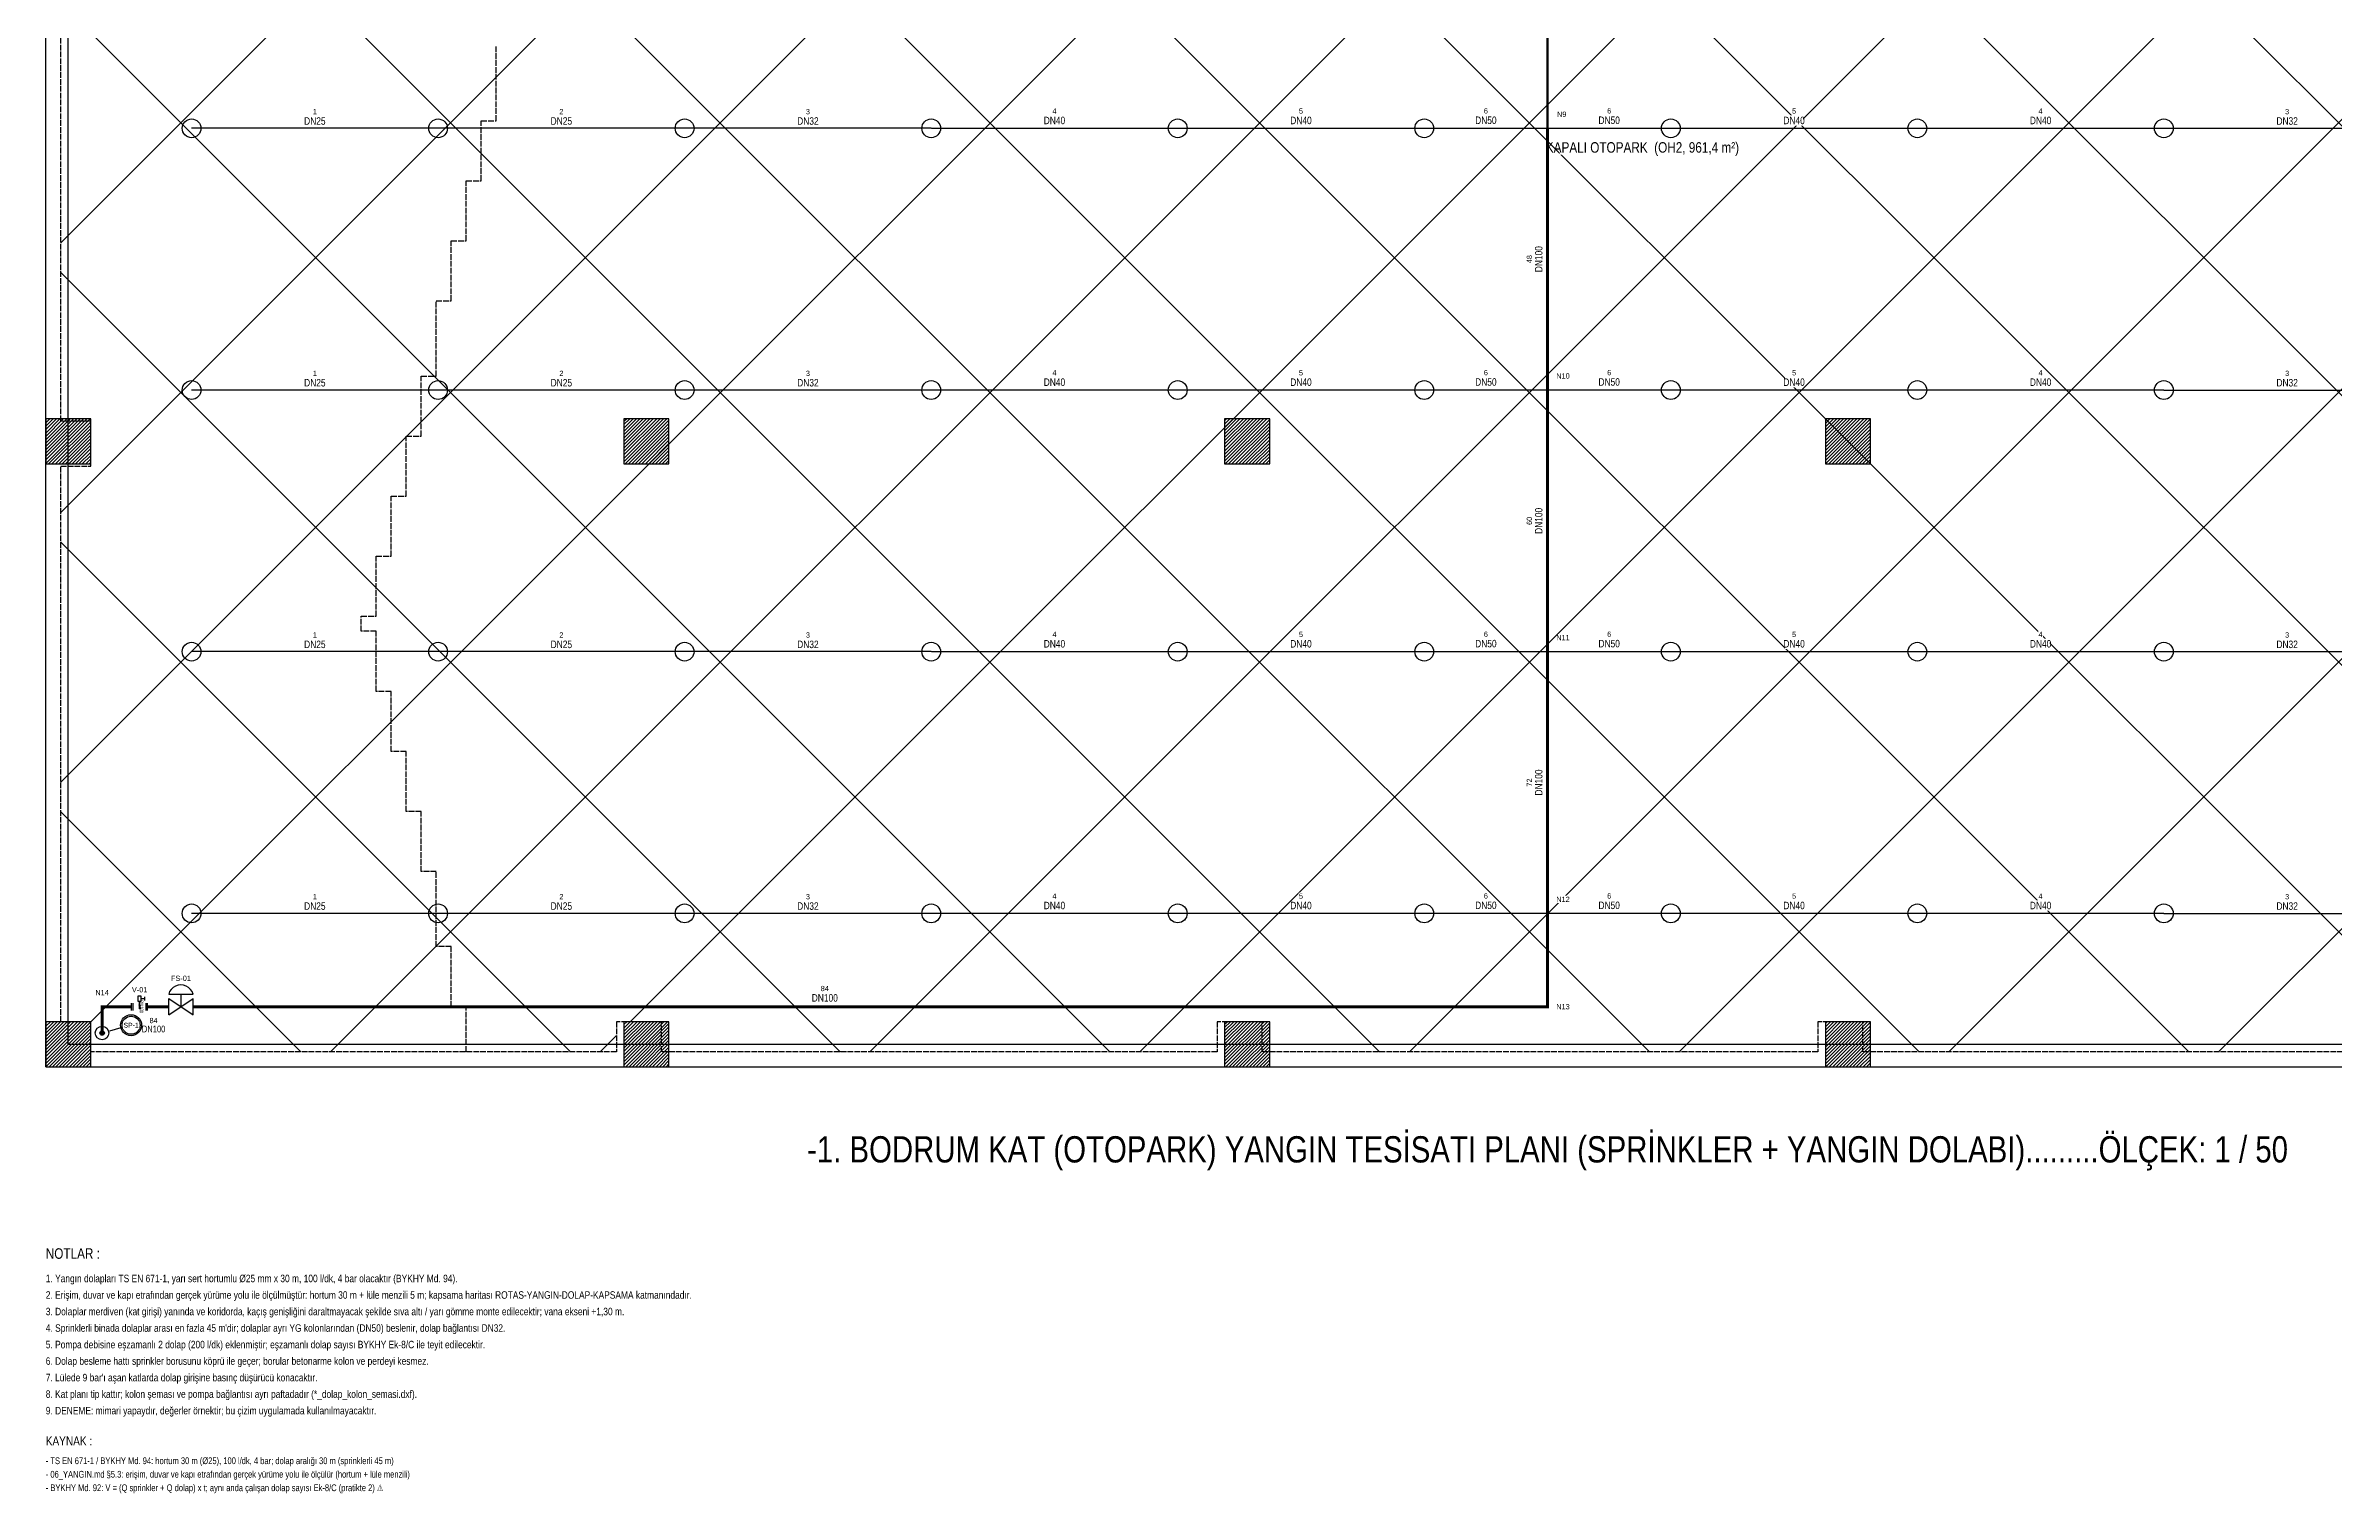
# Model space of a CAD drawing. Header units: centimetres. Extents: x 0 to 9130, y -568 to 3288.
# Drawn here: x 0 to 3048, y -568 to 1360 of the extents above; entities that cross this region are included whole.
import ezdxf
from ezdxf.enums import TextEntityAlignment as Align

# ---------------------------------------------------------------- set-up
doc = ezdxf.new("R2010")
doc.units = ezdxf.units.CM
doc.linetypes.add('DASHED', pattern=[1.524, 1.27, -0.254])
for name, color, linetype in [('MTY-VANA', 1, 'Continuous'), ('ROTAS-MIMARI-DUVAR', 8, 'Continuous'), ('ROTAS-MIMARI-KOLON', 8, 'Continuous'), ('ROTAS-MIMARI-KOLON-TARAMA', 9, 'Continuous'), ('ROTAS-MIMARI-MAHAL', 7, 'Continuous'), ('ROTAS-YANGIN-BASLIK', 7, 'Continuous'), ('ROTAS-YANGIN-DOLAP-ERISIM', 3, 'DASHED'), ('ROTAS-YANGIN-DOLAP-KAPSAMA', 3, 'Continuous'), ('ROTAS-YANGIN-DUGUM', 3, 'Continuous'), ('ROTAS-YANGIN-KOLON', 6, 'Continuous'), ('ROTAS-YANGIN-NOT', 1, 'Continuous'), ('ROTAS-YANGIN-SPR-BORU', 140, 'Continuous'), ('ROTAS-YANGIN-SPR-CAP', 141, 'Continuous'), ('ROTAS-YANGIN-SPRINKLER', 15, 'Continuous'), ('ROTAS-YANGIN-VANA', 1, 'Continuous')]:
    doc.layers.add(name, color=color, linetype=linetype)
doc.styles.add('CAP', font='wturkce.SHX', dxfattribs={"width": 0.65})
doc.styles.add('ROTAS', font='arial.ttf')

# ---------------------------------------------------------------- blocks, each defined once
blk = doc.blocks.new('ROTAS-SPR-DIK')
blk.add_circle((0, 0), 12.5)
blk = doc.blocks.new('MTY-IZLENEBILIR KELEBEK VANA')
at = {"layer": 'MTY-VANA', "linetype": 'Continuous'}
for p, q in [((-10.7, -5.1), (-10.7, 4.9)), ((-10.7, -5.1), (-10.7, 4.9)), ((-10.7, -5.1), (-10.7, 4.9)), ((-10.7, -5.1), (-10.7, 4.9)), ((-8.7, -5.1), (-8.7, 4.9)), ((-8.7, -5.1), (-8.7, 4.9)), ((-8.7, -5.1), (-8.7, 4.9)), ((-8.7, -5.1), (-8.7, 4.9)), ((0, 0), (0, 7.4)), ((0, 0), (0, 7.4)), ((0, 0), (0, 7.4)), ((0, 0), (0, 7.4)), ((8.7, -5.1), (8.7, 4.9)), ((8.7, -5.1), (8.7, 4.9)), ((8.7, -5.1), (8.7, 4.9)), ((8.7, -5.1), (8.7, 4.9)), ((10.7, -5.1), (10.7, 4.9)), ((10.7, -5.1), (10.7, 4.9)), ((10.7, -5.1), (10.7, 4.9)), ((10.7, -5.1), (10.7, 4.9))]:
    blk.add_line(p, q, dxfattribs=at)
at = {"layer": 'MTY-VANA'}
for p, q in [((-1.2, 3.1), (1.2, -3.1)), ((-1.2, 3.1), (1.2, -3.1)), ((-1.2, 3.1), (1.2, -3.1)), ((7, 10.6), (2.2, 10.6)), ((7, 10.6), (2.2, 10.6)), ((7, 10.6), (2.2, 10.6)), ((7, 10.6), (2.2, 10.6)), ((7, 8.2), (7, 13.1)), ((7, 8.2), (7, 13.1)), ((7, 8.2), (7, 13.1)), ((7, 8.2), (7, 13.1))]:
    blk.add_line(p, q, dxfattribs=at)
blk.add_lwpolyline([(-2.2, 13.9), (-2.2, 7.4), (2.2, 7.4), (2.2, 13.9)], close=True, dxfattribs=at)
blk.add_lwpolyline([(-2.2, 13.9), (-2.2, 7.4), (2.2, 7.4), (2.2, 13.9)], close=True, dxfattribs=at)
blk.add_lwpolyline([(-2.2, 13.9), (-2.2, 7.4), (2.2, 7.4), (2.2, 13.9)], close=True, dxfattribs=at)
blk.add_lwpolyline([(-2.2, 13.9), (-2.2, 7.4), (2.2, 7.4), (2.2, 13.9)], close=True, dxfattribs=at)
at = {"layer": 'MTY-VANA', "linetype": 'Continuous'}
blk.add_trace([(-1.2, 3.1), (1.2, 3.1), (-1.2, -3.1), (1.2, -3.1)], dxfattribs=at)
blk.add_trace([(-1.2, 3.1), (1.2, 3.1), (-1.2, -3.1), (1.2, -3.1)], dxfattribs=at)
blk.add_trace([(-1.2, 3.1), (1.2, 3.1), (-1.2, -3.1), (1.2, -3.1)], dxfattribs=at)
blk.add_trace([(-1.2, 3.1), (1.2, 3.1), (-1.2, -3.1), (1.2, -3.1)], dxfattribs=at)
at = {"layer": 'MTY-VANA', "style": 'CAP', "width": 0.65}
blk.add_attdef('CAP', text='', height=5, rotation=270, dxfattribs=at).set_placement((0, 0), align=Align.CENTER)
blk = doc.blocks.new('ROTAS-AKIS-ANAHTARI')
for p, q in [((-16.3, 16.7), (16.2, 16.7)), ((-16.2, -11), (-16.2, 11)), ((-16.2, 11), (16.3, -11)), ((-16.2, -11), (16.3, 11)), ((0.1, 0), (0.1, 16.7)), ((16.3, -11), (16.3, 11))]:
    blk.add_line(p, q)
blk.add_lwpolyline([(16.2, 16.7), (14.8, 20.1), (12.8, 23.1), (10.1, 25.6), (7, 27.5), (3.5, 28.6), (-0.1, 29), (-3.7, 28.6), (-7.2, 27.5), (-10.3, 25.6), (-12.9, 23.1), (-15, 20.1), (-16.3, 16.7)])
blk = doc.blocks.new('ROTAS-SPR-KOLON')
blk.add_hatch(color=7).paths.add_polyline_path([(3, 0), (2.8, 1.1), (2.1, 2.1), (1.1, 2.8), (0, 3), (-1.1, 2.8), (-2.1, 2.1), (-2.8, 1.1), (-3, 0), (-2.8, -1.1), (-2.1, -2.1), (-1.1, -2.8), (0, -3), (1.1, -2.8), (2.1, -2.1), (2.8, -1.1)])
for radius in [9, 3]:
    blk.add_circle((0, 0), radius)

msp = doc.modelspace()

# ---------------------------------------------------------------- hatches: boundary and pattern name
at = {"layer": 'ROTAS-MIMARI-KOLON-TARAMA'}
h = msp.add_hatch(dxfattribs=at)
h.set_pattern_fill('ANSI31')
h.paths.add_polyline_path([(0, 803), (60, 803), (60, 863), (0, 863)])
h = msp.add_hatch(dxfattribs=at)
h.set_pattern_fill('ANSI31')
h.paths.add_polyline_path([(770, 803), (830, 803), (830, 863), (770, 863)])
h = msp.add_hatch(dxfattribs=at)
h.set_pattern_fill('ANSI31')
h.paths.add_polyline_path([(1570, 803), (1630, 803), (1630, 863), (1570, 863)])
h = msp.add_hatch(dxfattribs=at)
h.set_pattern_fill('ANSI31')
h.paths.add_polyline_path([(2370, 803), (2430, 803), (2430, 863), (2370, 863)])
h = msp.add_hatch(dxfattribs=at)
h.set_pattern_fill('ANSI31')
h.paths.add_polyline_path([(0, 0), (60, 0), (60, 60), (0, 60)])
h = msp.add_hatch(dxfattribs=at)
h.set_pattern_fill('ANSI31')
h.paths.add_polyline_path([(770, 0), (830, 0), (830, 60), (770, 60)])
h = msp.add_hatch(dxfattribs=at)
h.set_pattern_fill('ANSI31')
h.paths.add_polyline_path([(1570, 0), (1630, 0), (1630, 60), (1570, 60)])
h = msp.add_hatch(dxfattribs=at)
h.set_pattern_fill('ANSI31')
h.paths.add_polyline_path([(2370, 0), (2430, 0), (2430, 60), (2370, 60)])
at = {"layer": 'ROTAS-YANGIN-DOLAP-KAPSAMA'}
h = msp.add_hatch(dxfattribs=at)
h.set_pattern_fill('ANSI37', scale=80)
h.paths.add_polyline_path([(20, 860), (20, 1640), (60, 1640), (60, 1700), (20, 1700), (20, 2440), (60, 2440), (60, 2460), (760, 2460), (760, 2440), (820, 2440), (820, 2460), (1560, 2460), (1560, 2440), (1620, 2440), (1620, 2460), (2360, 2460), (2360, 2440), (2420, 2440), (2420, 2460), (3160, 2460), (3160, 2440), (3220, 2440), (3220, 2460), (3940, 2460), (3940, 2440), (3960, 2440), (3960, 1700), (3940, 1700), (3940, 1640), (3960, 1640), (3960, 860), (3940, 860), (3940, 800), (3960, 800), (3960, 60), (3940, 60), (3940, 20), (3220, 20), (3220, 60), (3160, 60), (3160, 20), (2420, 20), (2420, 60), (2360, 60), (2360, 20), (1620, 20), (1620, 60), (1560, 60), (1560, 20), (820, 20), (820, 60), (760, 60), (760, 20), (60, 20), (60, 60), (20, 60), (20, 800), (60, 800), (60, 860)])
h.paths.add_polyline_path([(1560, 1700), (1560, 1640), (1620, 1640), (1620, 1700)], flags=0)
h.paths.add_polyline_path([(1620, 860), (1560, 860), (1560, 800), (1620, 800)], flags=0)
h.paths.add_polyline_path([(760, 1700), (760, 1640), (820, 1640), (820, 1700)], flags=0)
h.paths.add_polyline_path([(760, 860), (760, 800), (820, 800), (820, 860)], flags=0)
h.paths.add_polyline_path([(2360, 800), (2420, 800), (2420, 860), (2360, 860)], flags=0)
h.paths.add_polyline_path([(2360, 1640), (2420, 1640), (2420, 1700), (2360, 1700)], flags=0)
h.paths.add_polyline_path([(3220, 800), (3220, 860), (3160, 860), (3160, 800)], flags=0)
h.paths.add_polyline_path([(3160, 1640), (3220, 1640), (3220, 1700), (3160, 1700)], flags=0)

# ---------------------------------------------------------------- linework, layer by layer
at = {"layer": 'ROTAS-MIMARI-DUVAR'}
for p, q in [((0, 0), (0, 2500)), ((30, 30), (30, 2470)), ((0, 0), (4000, 0)), ((30, 30), (3970, 30))]:
    msp.add_line(p, q, dxfattribs=at)
at = {"layer": 'ROTAS-MIMARI-KOLON'}
for points in [[(0, 803), (60, 803), (60, 863), (0, 863)], [(770, 803), (830, 803), (830, 863), (770, 863)], [(1570, 803), (1630, 803), (1630, 863), (1570, 863)], [(2370, 803), (2430, 803), (2430, 863), (2370, 863)], [(0, 0), (60, 0), (60, 60), (0, 60)], [(770, 0), (830, 0), (830, 60), (770, 60)], [(1570, 0), (1630, 0), (1630, 60), (1570, 60)], [(2370, 0), (2430, 0), (2430, 60), (2370, 60)]]:
    msp.add_lwpolyline(points, close=True, dxfattribs=at)
at = {"layer": 'ROTAS-YANGIN-DOLAP-ERISIM', "linetype": 'DASHED', "ltscale": 6}
for points in [[(3160, 20), (2420, 20), (2420, 60), (2360, 60), (2360, 20), (1620, 20), (1620, 60), (1560, 60), (1560, 20), (820, 20), (820, 60), (760, 60), (760, 20), (60, 20), (60, 60), (20, 60), (20, 800), (60, 800), (60, 860), (20, 860), (20, 1640)], [(3160, 20), (2420, 20), (2420, 60), (2360, 60), (2360, 20), (1620, 20), (1620, 60), (1560, 60), (1560, 20), (820, 20), (820, 60), (760, 60), (760, 20), (560, 20), (560, 80), (540, 80), (540, 160), (520, 160), (520, 260), (500, 260), (500, 340), (480, 340), (480, 420), (460, 420), (460, 500), (440, 500), (440, 580), (420, 580), (420, 600), (440, 600), (440, 680), (460, 680), (460, 760), (480, 760), (480, 840), (500, 840), (500, 920), (520, 920), (520, 1020), (540, 1020), (540, 1100), (560, 1100), (560, 1180), (580, 1180), (580, 1260), (600, 1260), (600, 1360)]]:
    msp.add_lwpolyline(points, dxfattribs=at)
at = {"layer": 'ROTAS-YANGIN-KOLON'}
msp.add_line((100.114, 51.729), (84.659, 47.588), dxfattribs=at)
for radius in [14, 12]:
    msp.add_circle((113.637, 55.353), radius, dxfattribs=at)
at = {"layer": 'ROTAS-YANGIN-SPR-BORU'}
for points, const_width in [([(2000, 1250), (2000, 1598.6)], 3), ([(1507.5, 1250), (1179.2, 1250)], 1.5), ([(1835.8, 1250), (1507.5, 1250)], 1.5), ([(2000, 1250), (1835.8, 1250)], 2), ([(2000, 901.4), (2000, 1250)], 4), ([(2000, 1250), (2164.2, 1250)], 2), ([(2164.2, 1250), (2492.5, 1250)], 1.5), ([(2492.5, 1250), (2820.8, 1250)], 1.5), ([(1507.5, 901.4), (1179.2, 901.4)], 1.5), ([(1835.8, 901.4), (1507.5, 901.4)], 1.5), ([(2000, 901.4), (1835.8, 901.4)], 2), ([(2000, 552.9), (2000, 901.4)], 4), ([(2000, 901.4), (2164.2, 901.4)], 2), ([(2164.2, 901.4), (2492.5, 901.4)], 1.5), ([(2492.5, 901.4), (2820.8, 901.4)], 1.5), ([(1507.5, 552.9), (1179.2, 552.9)], 1.5), ([(1835.8, 552.9), (1507.5, 552.9)], 1.5), ([(2000, 552.9), (1835.8, 552.9)], 2), ([(2000, 204.3), (2000, 552.9)], 4), ([(2000, 552.9), (2164.2, 552.9)], 2), ([(2164.2, 552.9), (2492.5, 552.9)], 1.5), ([(2492.5, 552.9), (2820.8, 552.9)], 1.5), ([(196.3, 80), (2000, 80), (2000, 204.3)], 4), ([(1507.5, 204.3), (1179.2, 204.3)], 1.5), ([(1835.8, 204.3), (1507.5, 204.3)], 1.5), ([(2000, 204.3), (1835.8, 204.3)], 2), ([(2000, 204.3), (2164.2, 204.3)], 2), ([(2164.2, 204.3), (2492.5, 204.3)], 1.5), ([(2492.5, 204.3), (2820.8, 204.3)], 1.5), ([(75, 45), (75, 80), (114.3, 80)], 4), ([(135.7, 80), (163.7, 80)], 4)]:
    msp.add_lwpolyline(points, dxfattribs=dict(at, const_width=const_width))
for points in [[(522.5, 1250), (194.2, 1250)], [(850.8, 1250), (522.5, 1250)], [(1179.2, 1250), (850.8, 1250)], [(2820.8, 1250), (3149.2, 1250)], [(522.5, 901.4), (194.2, 901.4)], [(850.8, 901.4), (522.5, 901.4)], [(1179.2, 901.4), (850.8, 901.4)], [(2820.8, 901.4), (3149.2, 901.4)], [(522.5, 552.9), (194.2, 552.9)], [(850.8, 552.9), (522.5, 552.9)], [(1179.2, 552.9), (850.8, 552.9)], [(2820.8, 552.9), (3149.2, 552.9)], [(522.5, 204.3), (194.2, 204.3)], [(850.8, 204.3), (522.5, 204.3)], [(1179.2, 204.3), (850.8, 204.3)], [(2820.8, 204.3), (3149.2, 204.3)]]:
    msp.add_lwpolyline(points, dxfattribs=at)

# ---------------------------------------------------------------- block references
at = {"layer": 'ROTAS-YANGIN-KOLON'}
msp.add_blockref('ROTAS-SPR-KOLON', (75, 45), dxfattribs=at)
at = {"layer": 'ROTAS-YANGIN-SPRINKLER'}
for p in [(194.2, 1250), (522.5, 1250), (850.8, 1250), (1179.2, 1250), (1507.5, 1250), (1835.8, 1250), (2164.2, 1250), (2492.5, 1250), (2820.8, 1250), (194.2, 901.4), (522.5, 901.4), (850.8, 901.4), (1179.2, 901.4), (1507.5, 901.4), (1835.8, 901.4), (2164.2, 901.4), (2492.5, 901.4), (2820.8, 901.4), (194.2, 552.9), (522.5, 552.9), (850.8, 552.9), (1179.2, 552.9), (1507.5, 552.9), (1835.8, 552.9), (2164.2, 552.9), (2492.5, 552.9), (2820.8, 552.9), (194.2, 204.3), (522.5, 204.3), (850.8, 204.3), (1179.2, 204.3), (1507.5, 204.3), (1835.8, 204.3), (2164.2, 204.3), (2492.5, 204.3), (2820.8, 204.3)]:
    msp.add_blockref('ROTAS-SPR-DIK', p, dxfattribs=at)
at = {"layer": 'ROTAS-YANGIN-VANA'}
msp.add_blockref('MTY-IZLENEBILIR KELEBEK VANA', (125, 80), dxfattribs=at).add_auto_attribs({'CAP': 'DN100'})
msp.add_blockref('ROTAS-AKIS-ANAHTARI', (180, 80), dxfattribs=at)

# ---------------------------------------------------------------- texts
at = {"layer": 'ROTAS-YANGIN-BASLIK', "style": 'ROTAS', "width": 0.8}
msp.add_text('-1. BODRUM KAT (OTOPARK) YANGIN TESİSATI PLANI (SPRİNKLER + YANGIN DOLABI).........ÖLÇEK: 1 / 50', height=35, dxfattribs=at).set_placement((2000, -110), align=Align.MIDDLE_CENTER)
at = {"layer": 'ROTAS-YANGIN-NOT', "style": 'ROTAS', "width": 0.8}
for s, height, p in [('NOTLAR :', 14, (0, -260)), ('2. Erişim, duvar ve kapı etrafından gerçek yürüme yolu ile ölçülmüştür: hortum 30 m + lüle menzili 5 m; kapsama haritası ROTAS-YANGIN-DOLAP-KAPSAMA katmanındadır.', 10, (0, -312)), ('1. Yangın dolapları TS EN 671-1, yarı sert hortumlu Ø25 mm x 30 m, 100 l/dk, 4 bar olacaktır (BYKHY Md. 94).', 10, (0, -290)), ('3. Dolaplar merdiven (kat girişi) yanında ve koridorda, kaçış genişliğini daraltmayacak şekilde sıva altı / yarı gömme monte edilecektir; vana ekseni +1,30 m.', 10, (0, -334)), ("4. Sprinklerli binada dolaplar arası en fazla 45 m'dir; dolaplar ayrı YG kolonlarından (DN50) beslenir, dolap bağlantısı DN32.", 10, (0, -356)), ('5. Pompa debisine eşzamanlı 2 dolap (200 l/dk) eklenmiştir; eşzamanlı dolap sayısı BYKHY Ek-8/C ile teyit edilecektir.', 10, (0, -378)), ('6. Dolap besleme hattı sprinkler borusunu köprü ile geçer; borular betonarme kolon ve perdeyi kesmez.', 10, (0, -400)), ("7. Lülede 9 bar'ı aşan katlarda dolap girişine basınç düşürücü konacaktır.", 10, (0, -422)), ('8. Kat planı tip kattır; kolon şeması ve pompa bağlantısı ayrı paftadadır (*_dolap_kolon_semasi.dxf).', 10, (0, -444)), ('9. DENEME: mimari yapaydır, değerler örnektir; bu çizim uygulamada kullanılmayacaktır.', 10, (0, -466)), ('KAYNAK :', 12, (0, -508)), ('- TS EN 671-1 / BYKHY Md. 94: hortum 30 m (Ø25), 100 l/dk, 4 bar; dolap aralığı 30 m (sprinklerli 45 m)', 9, (0, -532)), ('- 06_YANGIN.md §5.3: erişim, duvar ve kapı etrafından gerçek yürüme yolu ile ölçülür (hortum + lüle menzili)', 9, (0, -550)), ('- BYKHY Md. 92: V = (Q sprinkler + Q dolap) x t; aynı anda çalışan dolap sayısı Ek-8/C (pratikte 2) ⚠', 9, (0, -568))]:
    msp.add_text(s, height=height, dxfattribs=at).set_placement(p, align=Align.BOTTOM_LEFT)

# ---------------------------------------------------------------- next in the draw order: wipeouts: each hides what was drawn before it
for points in [[(346.43, 1253), (370.27, 1253), (370.27, 1266.5), (346.43, 1266.5)], [(674.73, 1253), (698.57, 1253), (698.57, 1266.5), (674.73, 1266.5)], [(1003.08, 1253), (1026.92, 1253), (1026.92, 1266.5), (1003.08, 1266.5)], [(1331.43, 1253.75), (1355.27, 1253.75), (1355.27, 1267.25), (1331.43, 1267.25)], [(1659.73, 1253.75), (1683.57, 1253.75), (1683.57, 1267.25), (1659.73, 1267.25)], [(1905.98, 1254), (1929.82, 1254), (1929.82, 1267.5), (1905.98, 1267.5)], [(2014, 1264), (2023.744, 1264), (2023.744, 1273.45), (2014, 1273.45)], [(2070.18, 1254), (2094.02, 1254), (2094.02, 1267.5), (2070.18, 1267.5)], [(2316.43, 1253.75), (2340.27, 1253.75), (2340.27, 1267.25), (2316.43, 1267.25)], [(2644.73, 1253.75), (2668.57, 1253.75), (2668.57, 1267.25), (2644.73, 1267.25)], [(2973.08, 1253), (2996.92, 1253), (2996.92, 1266.5), (2973.08, 1266.5)], [(2016, 1215.1), (2236.864, 1215.1), (2236.864, 1234), (2016, 1234)], [(1981.5, 1061.3), (1995, 1061.3), (1995, 1090.1), (1981.5, 1090.1)], [(346.43, 904.4), (370.27, 904.4), (370.27, 917.9), (346.43, 917.9)], [(674.73, 904.4), (698.57, 904.4), (698.57, 917.9), (674.73, 917.9)], [(1003.08, 904.4), (1026.92, 904.4), (1026.92, 917.9), (1003.08, 917.9)], [(1331.43, 905.15), (1355.27, 905.15), (1355.27, 918.65), (1331.43, 918.65)], [(1659.73, 905.15), (1683.57, 905.15), (1683.57, 918.65), (1659.73, 918.65)], [(1905.98, 905.4), (1929.82, 905.4), (1929.82, 918.9), (1905.98, 918.9)], [(2014, 915.4), (2027.216, 915.4), (2027.216, 924.85), (2014, 924.85)], [(2070.18, 905.4), (2094.02, 905.4), (2094.02, 918.9), (2070.18, 918.9)], [(2316.43, 905.15), (2340.27, 905.15), (2340.27, 918.65), (2316.43, 918.65)], [(2644.73, 905.15), (2668.57, 905.15), (2668.57, 918.65), (2644.73, 918.65)], [(2973.08, 904.4), (2996.92, 904.4), (2996.92, 917.9), (2973.08, 917.9)], [(1981.5, 712.75), (1995, 712.75), (1995, 741.55), (1981.5, 741.55)], [(346.43, 555.9), (370.27, 555.9), (370.27, 569.4), (346.43, 569.4)], [(674.73, 555.9), (698.57, 555.9), (698.57, 569.4), (674.73, 569.4)], [(1003.08, 555.9), (1026.92, 555.9), (1026.92, 569.4), (1003.08, 569.4)], [(1331.43, 556.65), (1355.27, 556.65), (1355.27, 570.15), (1331.43, 570.15)], [(1659.73, 556.65), (1683.57, 556.65), (1683.57, 570.15), (1659.73, 570.15)], [(1905.98, 556.9), (1929.82, 556.9), (1929.82, 570.4), (1905.98, 570.4)], [(2014, 566.9), (2027.216, 566.9), (2027.216, 576.35), (2014, 576.35)], [(2070.18, 556.9), (2094.02, 556.9), (2094.02, 570.4), (2070.18, 570.4)], [(2316.43, 556.65), (2340.27, 556.65), (2340.27, 570.15), (2316.43, 570.15)], [(2644.73, 556.65), (2668.57, 556.65), (2668.57, 570.15), (2644.73, 570.15)], [(2973.08, 555.9), (2996.92, 555.9), (2996.92, 569.4), (2973.08, 569.4)], [(1981.5, 364.2), (1995, 364.2), (1995, 393), (1981.5, 393)], [(346.43, 207.3), (370.27, 207.3), (370.27, 220.8), (346.43, 220.8)], [(674.73, 207.3), (698.57, 207.3), (698.57, 220.8), (674.73, 220.8)], [(1003.08, 207.3), (1026.92, 207.3), (1026.92, 220.8), (1003.08, 220.8)], [(1331.43, 208.05), (1355.27, 208.05), (1355.27, 221.55), (1331.43, 221.55)], [(1659.73, 208.05), (1683.57, 208.05), (1683.57, 221.55), (1659.73, 221.55)], [(1905.98, 208.3), (1929.82, 208.3), (1929.82, 221.8), (1905.98, 221.8)], [(2014, 218.3), (2027.216, 218.3), (2027.216, 227.75), (2014, 227.75)], [(2070.18, 208.3), (2094.02, 208.3), (2094.02, 221.8), (2070.18, 221.8)], [(2316.43, 208.05), (2340.27, 208.05), (2340.27, 221.55), (2316.43, 221.55)], [(2644.73, 208.05), (2668.57, 208.05), (2668.57, 221.55), (2644.73, 221.55)], [(2973.08, 207.3), (2996.92, 207.3), (2996.92, 220.8), (2973.08, 220.8)], [(169.92, 113.1), (190.08, 113.1), (190.08, 122.55), (169.92, 122.55)], [(68.392, 94), (81.608, 94), (81.608, 103.45), (68.392, 103.45)], [(116.656, 97.9), (133.344, 97.9), (133.344, 107.35), (116.656, 107.35)], [(1023.1, 85), (1051.9, 85), (1051.9, 98.5), (1023.1, 98.5)], [(2014, 75.275), (2027.216, 75.275), (2027.216, 84.725), (2014, 84.725)], [(102.637, 50.353), (124.637, 50.353), (124.637, 60.353), (102.637, 60.353)]]:
    msp.add_wipeout(points)

# ---------------------------------------------------------------- next in the draw order: texts
at = {"layer": 'ROTAS-MIMARI-MAHAL', "style": 'ROTAS', "width": 0.8}
msp.add_text('KAPALI OTOPARK  (OH2, 961,4 m²)', height=14, dxfattribs=at).set_placement((2126.432, 1224.55), align=Align.MIDDLE_CENTER)
at = {"layer": 'ROTAS-YANGIN-DUGUM', "style": 'ROTAS', "width": 0.8}
for s, p in [('N9', (2018.872, 1268.725)), ('N10', (2020.608, 920.125)), ('N11', (2020.608, 571.625)), ('N12', (2020.608, 223.025)), ('N14', (75, 98.725)), ('N13', (2020.608, 80))]:
    msp.add_text(s, height=7, dxfattribs=at).set_placement(p, align=Align.MIDDLE_CENTER)
at = {"layer": 'ROTAS-YANGIN-KOLON', "style": 'ROTAS', "width": 0.8}
msp.add_text('SP-1', height=6.5, dxfattribs=at).set_placement((113.637, 55.353), align=Align.MIDDLE_CENTER)
at = {"layer": 'ROTAS-YANGIN-SPR-CAP', "style": 'ROTAS', "width": 0.8}
for s, p in [('DN25', (358.35, 1259.75)), ('DN25', (686.65, 1259.75)), ('DN32', (1015, 1259.75)), ('DN40', (1343.35, 1260.5)), ('DN40', (1671.65, 1260.5)), ('DN50', (1917.9, 1260.75)), ('DN50', (2082.1, 1260.75)), ('DN40', (2328.35, 1260.5)), ('DN40', (2656.65, 1260.5)), ('DN32', (2985, 1259.75)), ('DN25', (358.35, 911.15)), ('DN25', (686.65, 911.15)), ('DN32', (1015, 911.15)), ('DN40', (1343.35, 911.9)), ('DN40', (1671.65, 911.9)), ('DN50', (1917.9, 912.15)), ('DN50', (2082.1, 912.15)), ('DN40', (2328.35, 911.9)), ('DN40', (2656.65, 911.9)), ('DN32', (2985, 911.15)), ('DN25', (358.35, 562.65)), ('DN25', (686.65, 562.65)), ('DN32', (1015, 562.65)), ('DN40', (1343.35, 563.4)), ('DN40', (1671.65, 563.4)), ('DN50', (1917.9, 563.65)), ('DN50', (2082.1, 563.65)), ('DN40', (2328.35, 563.4)), ('DN40', (2656.65, 563.4)), ('DN32', (2985, 562.65)), ('DN25', (358.35, 214.05)), ('DN25', (686.65, 214.05)), ('DN32', (1015, 214.05)), ('DN40', (1343.35, 214.8)), ('DN40', (1671.65, 214.8)), ('DN50', (1917.9, 215.05)), ('DN50', (2082.1, 215.05)), ('DN40', (2328.35, 214.8)), ('DN40', (2656.65, 214.8)), ('DN32', (2985, 214.05)), ('DN100', (1037.5, 91.75))]:
    msp.add_text(s, height=10, dxfattribs=at).set_placement(p, align=Align.MIDDLE_CENTER)
for p in [(1988.25, 1075.7), (1988.25, 727.15), (1988.25, 378.6)]:
    msp.add_text('DN100', height=10, rotation=90, dxfattribs=at).set_placement(p, align=Align.MIDDLE_CENTER)
at = {"layer": 'ROTAS-YANGIN-VANA', "style": 'ROTAS', "width": 0.8}
for s, p in [('V-01', (125, 102.625)), ('FS-01', (180, 117.825))]:
    msp.add_text(s, height=7, dxfattribs=at).set_placement(p, align=Align.MIDDLE_CENTER)

# ---------------------------------------------------------------- next in the draw order: wipeouts: each hides what was drawn before it
for points in [[(355.214, 1267.5), (361.486, 1267.5), (361.486, 1276.95), (355.214, 1276.95)], [(683.514, 1267.5), (689.786, 1267.5), (689.786, 1276.95), (683.514, 1276.95)], [(1011.864, 1267.5), (1018.136, 1267.5), (1018.136, 1276.95), (1011.864, 1276.95)], [(1340.214, 1268.25), (1346.486, 1268.25), (1346.486, 1277.7), (1340.214, 1277.7)], [(1668.514, 1268.25), (1674.786, 1268.25), (1674.786, 1277.7), (1668.514, 1277.7)], [(1914.764, 1268.5), (1921.036, 1268.5), (1921.036, 1277.95), (1914.764, 1277.95)], [(2078.964, 1268.5), (2085.236, 1268.5), (2085.236, 1277.95), (2078.964, 1277.95)], [(2325.214, 1268.25), (2331.486, 1268.25), (2331.486, 1277.7), (2325.214, 1277.7)], [(2653.514, 1268.25), (2659.786, 1268.25), (2659.786, 1277.7), (2653.514, 1277.7)], [(2981.864, 1267.5), (2988.136, 1267.5), (2988.136, 1276.95), (2981.864, 1276.95)], [(1971.05, 1070.828), (1980.5, 1070.828), (1980.5, 1080.572), (1971.05, 1080.572)], [(355.214, 918.9), (361.486, 918.9), (361.486, 928.35), (355.214, 928.35)], [(683.514, 918.9), (689.786, 918.9), (689.786, 928.35), (683.514, 928.35)], [(1011.864, 918.9), (1018.136, 918.9), (1018.136, 928.35), (1011.864, 928.35)], [(1340.214, 919.65), (1346.486, 919.65), (1346.486, 929.1), (1340.214, 929.1)], [(1668.514, 919.65), (1674.786, 919.65), (1674.786, 929.1), (1668.514, 929.1)], [(1914.764, 919.9), (1921.036, 919.9), (1921.036, 929.35), (1914.764, 929.35)], [(2078.964, 919.9), (2085.236, 919.9), (2085.236, 929.35), (2078.964, 929.35)], [(2325.214, 919.65), (2331.486, 919.65), (2331.486, 929.1), (2325.214, 929.1)], [(2653.514, 919.65), (2659.786, 919.65), (2659.786, 929.1), (2653.514, 929.1)], [(2981.864, 918.9), (2988.136, 918.9), (2988.136, 928.35), (2981.864, 928.35)], [(1971.05, 722.278), (1980.5, 722.278), (1980.5, 732.022), (1971.05, 732.022)], [(355.214, 570.4), (361.486, 570.4), (361.486, 579.85), (355.214, 579.85)], [(683.514, 570.4), (689.786, 570.4), (689.786, 579.85), (683.514, 579.85)], [(1011.864, 570.4), (1018.136, 570.4), (1018.136, 579.85), (1011.864, 579.85)], [(1340.214, 571.15), (1346.486, 571.15), (1346.486, 580.6), (1340.214, 580.6)], [(1668.514, 571.15), (1674.786, 571.15), (1674.786, 580.6), (1668.514, 580.6)], [(1914.764, 571.4), (1921.036, 571.4), (1921.036, 580.85), (1914.764, 580.85)], [(2078.964, 571.4), (2085.236, 571.4), (2085.236, 580.85), (2078.964, 580.85)], [(2325.214, 571.15), (2331.486, 571.15), (2331.486, 580.6), (2325.214, 580.6)], [(2653.514, 571.15), (2659.786, 571.15), (2659.786, 580.6), (2653.514, 580.6)], [(2981.864, 570.4), (2988.136, 570.4), (2988.136, 579.85), (2981.864, 579.85)], [(1971.05, 373.728), (1980.5, 373.728), (1980.5, 383.472), (1971.05, 383.472)], [(355.214, 221.8), (361.486, 221.8), (361.486, 231.25), (355.214, 231.25)], [(683.514, 221.8), (689.786, 221.8), (689.786, 231.25), (683.514, 231.25)], [(1011.864, 221.8), (1018.136, 221.8), (1018.136, 231.25), (1011.864, 231.25)], [(1340.214, 222.55), (1346.486, 222.55), (1346.486, 232), (1340.214, 232)], [(1668.514, 222.55), (1674.786, 222.55), (1674.786, 232), (1668.514, 232)], [(1914.764, 222.8), (1921.036, 222.8), (1921.036, 232.25), (1914.764, 232.25)], [(2078.964, 222.8), (2085.236, 222.8), (2085.236, 232.25), (2078.964, 232.25)], [(2325.214, 222.55), (2331.486, 222.55), (2331.486, 232), (2325.214, 232)], [(2653.514, 222.55), (2659.786, 222.55), (2659.786, 232), (2653.514, 232)], [(2981.864, 221.8), (2988.136, 221.8), (2988.136, 231.25), (2981.864, 231.25)], [(1032.628, 99.5), (1042.372, 99.5), (1042.372, 108.95), (1032.628, 108.95)], [(130.637, 44.203), (156.557, 44.203), (156.557, 56.353), (130.637, 56.353)]]:
    msp.add_wipeout(points)

# ---------------------------------------------------------------- next in the draw order: texts
at = {"layer": 'ROTAS-YANGIN-SPR-CAP', "style": 'ROTAS', "width": 0.8}
for s, height, p in [('1', 7, (358.35, 1272.225)), ('2', 7, (686.65, 1272.225)), ('3', 7, (1015, 1272.225)), ('4', 7, (1343.35, 1272.975)), ('5', 7, (1671.65, 1272.975)), ('6', 7, (1917.9, 1273.225)), ('6', 7, (2082.1, 1273.225)), ('5', 7, (2328.35, 1272.975)), ('4', 7, (2656.65, 1272.975)), ('3', 7, (2985, 1272.225)), ('1', 7, (358.35, 923.625)), ('2', 7, (686.65, 923.625)), ('3', 7, (1015, 923.625)), ('4', 7, (1343.35, 924.375)), ('5', 7, (1671.65, 924.375)), ('6', 7, (1917.9, 924.625)), ('6', 7, (2082.1, 924.625)), ('5', 7, (2328.35, 924.375)), ('4', 7, (2656.65, 924.375)), ('3', 7, (2985, 923.625)), ('4', 7, (1343.35, 575.875)), ('5', 7, (1671.65, 575.875)), ('6', 7, (1917.9, 576.125)), ('6', 7, (2082.1, 576.125)), ('5', 7, (2328.35, 575.875)), ('4', 7, (2656.65, 575.875)), ('1', 7, (358.35, 575.125)), ('2', 7, (686.65, 575.125)), ('3', 7, (1015, 575.125)), ('3', 7, (2985, 575.125)), ('1', 7, (358.35, 226.525)), ('2', 7, (686.65, 226.525)), ('3', 7, (1015, 226.525)), ('4', 7, (1343.35, 227.275)), ('5', 7, (1671.65, 227.275)), ('6', 7, (1917.9, 227.525)), ('6', 7, (2082.1, 227.525)), ('5', 7, (2328.35, 227.275)), ('4', 7, (2656.65, 227.275)), ('3', 7, (2985, 226.525)), ('84', 7, (1037.5, 104.225)), ('DN100', 9, (143.597, 50.278))]:
    msp.add_text(s, height=height, dxfattribs=at).set_placement(p, align=Align.MIDDLE_CENTER)
for s, p in [('48', (1975.775, 1075.7)), ('60', (1975.775, 727.15)), ('72', (1975.775, 378.6))]:
    msp.add_text(s, height=7, rotation=90, dxfattribs=at).set_placement(p, align=Align.MIDDLE_CENTER)

# ---------------------------------------------------------------- next in the draw order: wipeouts: each hides what was drawn before it
msp.add_wipeout([(138.725, 56.853), (148.469, 56.853), (148.469, 66.303), (138.725, 66.303)])

# ---------------------------------------------------------------- next in the draw order: texts
msp.add_text('84', height=7, dxfattribs=at).set_placement((143.597, 61.578), align=Align.MIDDLE_CENTER)

doc.saveas('drawing.dxf')
